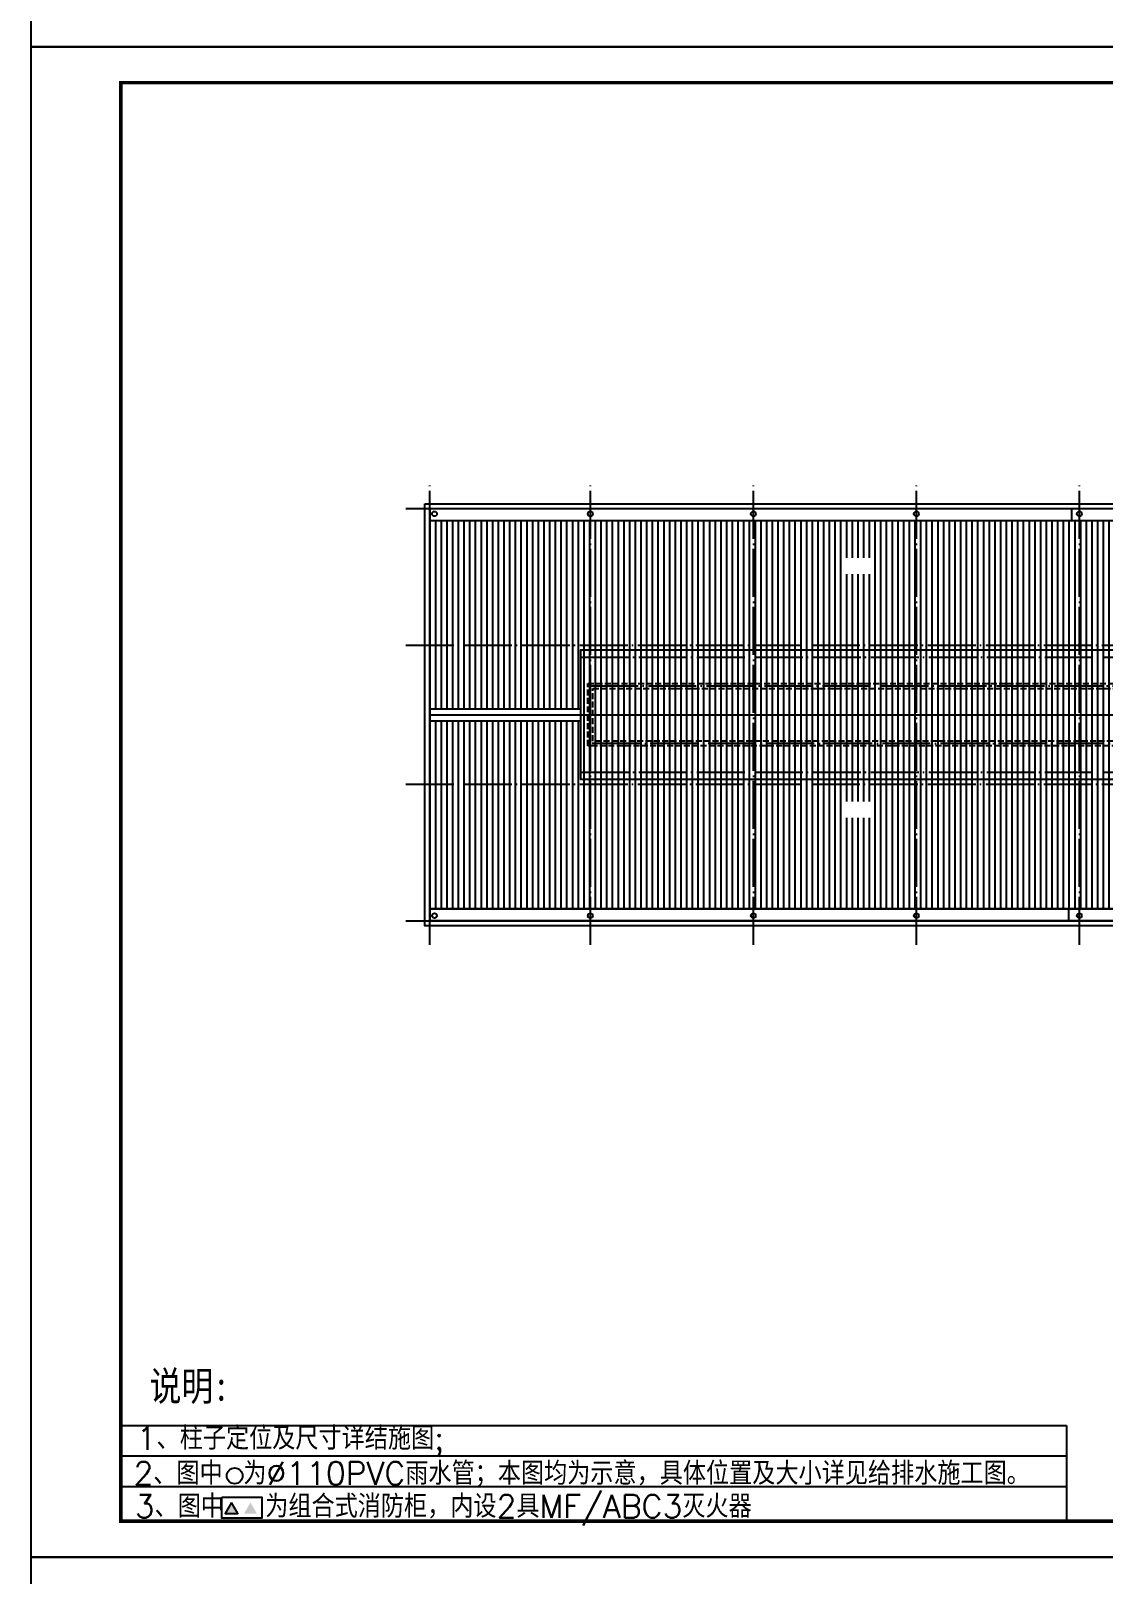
# Model space of a CAD drawing. Extents: x -21908402 to 2165534, y 88493 to 5079726.
# Drawn here: x 1972434 to 2017165, y 213780 to 278153 of the extents above; entities that cross this region are included whole.
import ezdxf

# ---------------------------------------------------------------- set-up
doc = ezdxf.new("R2010")
doc.units = 0
doc.header["$LTSCALE"] = 1000
doc.linetypes.add('DASH', pattern=[0.35, 0.25, -0.1])
doc.linetypes.add('DOTE', pattern=[2.42, 2, -0.2, 0.02, -0.2])
for name, color, linetype in [('DOTE', 1, 'DOTE'), ('PUB_TEXT', 7, 'Continuous'), ('PUB_TITLE', 4, 'Continuous'), ('TEXT', 7, 'Continuous'), ('填充', 8, 'Continuous'), ('管道', 3, 'Continuous'), ('虚线浅显', 139, 'Continuous')]:
    doc.layers.add(name, color=color, linetype=linetype)
doc.styles.add('-黑体', font='simhei.ttf', dxfattribs={"width": 0.8})
doc.styles.add('HZTXT', font='txt', dxfattribs={"width": 0.7, "height": 300, "bigfont": 'HZTXT'})
pattern_1 = [(90, (174571.5, 0), (-238.125, 4e-14), [])]

# ---------------------------------------------------------------- blocks, each defined once
blk = doc.blocks.new('GGGDDD')
h = blk.add_hatch(color=2)
h.paths.add_polyline_path([(7839327, -1916416), (7839124, -1916769), (7839531, -1916769)])
h.paths.add_polyline_path([(7838721, -1916416), (7838517, -1916769), (7838925, -1916769)])
at = {"color": 2}
for points in [[(7838405, -1916243), (7839695, -1916243), (7839695, -1916915), (7838405, -1916915)], [(7838721, -1916416), (7838517, -1916769), (7838925, -1916769)]]:
    blk.add_lwpolyline(points, close=True, dxfattribs=at)
at = {"layer": '管道'}
blk.add_ellipse((7838820, -1915560), major_axis=(178, 178), ratio=1, start_param=5.497787, end_param=11.780972, dxfattribs=at)
at = {"layer": '虚线浅显', "linetype": 'Continuous'}
for p, q in [((7835165, -1913944), (7865510, -1913944)), ((7865510, -1913944), (7865510, -1917013)), ((7835165, -1914922), (7865510, -1914922)), ((7835165, -1915901), (7865510, -1915901)), ((7835165, -1915901), (7865510, -1915901))]:
    blk.add_line(p, q, dxfattribs=at)
at = {"layer": 'PUB_TEXT', "color": 3, "style": '-黑体', "width": 0.8}
blk.add_text('说明: ', height=937.1, dxfattribs=at).set_placement((7836089, -1913147))
at = {"layer": 'TEXT', "style": 'HZTXT', "width": 1.01}
for s, p in [('1、柱子定位及尺寸详结施图;', (7835677, -1914721)), ('2、图中 为%%C110PVC雨水管；本图均为示意，具体位置及大小详见给排水施工图。 ', (7835573, -1915847)), ('3、图中  为组合式消防柜，内设2具MF/ABC3灭火器', (7835614, -1916905))]:
    blk.add_text(s, height=735, dxfattribs=at).set_placement(p)

msp = doc.modelspace()

# ---------------------------------------------------------------- hatches: boundary and pattern name
h = msp.add_hatch()
h.set_pattern_fill('ANSI31', color=252, scale=150, angle=45, style=0)
h.set_pattern_definition(pattern_1)
h.paths.add_polyline_path([(2036974, 252328), (2036974, 249878), (2043274, 249878), (2043274, 257728), (1989074, 257728), (1989074, 249878), (1995374, 249878), (1995374, 252328)])
h.paths.add_polyline_path([(1995374, 246928), (1995374, 249378), (1989074, 249378), (1989074, 241528), (2043274, 241528), (2043274, 249378), (2036974, 249378), (2036974, 246928)])
edge = h.paths.add_edge_path(flags=16)
edge.add_line((2006464, 255497), (2007602, 255497))
edge.add_line((2007602, 255497), (2007602, 256166))
edge.add_line((2007602, 256166), (2006464, 256166))
edge.add_line((2006464, 256166), (2006464, 255497))
edge.add_line((2007033, 253306), (2007033, 256267))
edge.add_line((2007033, 256267), (2007033, 256717))
edge = h.paths.add_edge_path(flags=16)
edge.add_line((2035546, 253254), (2036685, 253254))
edge.add_line((2036685, 253254), (2036685, 253923))
edge.add_line((2036685, 253923), (2035546, 253923))
edge.add_line((2035546, 253923), (2035546, 253254))
edge.add_line((2036115, 253969), (2036115, 256267))
edge.add_line((2036115, 256267), (2036115, 256717))
edge = h.paths.add_edge_path(flags=16)
edge.add_line((2006464, 245332), (2007602, 245332))
edge.add_line((2007602, 245332), (2007602, 246002))
edge.add_line((2007602, 246002), (2006464, 246002))
edge.add_line((2006464, 246002), (2006464, 245332))
edge.add_line((2007033, 245286), (2007033, 242988))
edge.add_line((2007033, 242988), (2007033, 242538))
edge = h.paths.add_edge_path(flags=16)
edge.add_line((2035546, 245332), (2036685, 245332))
edge.add_line((2036685, 245332), (2036685, 246002))
edge.add_line((2036685, 246002), (2035546, 246002))
edge.add_line((2035546, 246002), (2035546, 245332))
edge.add_line((2036115, 245286), (2036115, 242988))
edge.add_line((2036115, 242988), (2036115, 242538))
h = msp.add_hatch()
h.set_pattern_fill('ANSI31', color=250, scale=150, angle=45, style=0)
h.set_pattern_definition(pattern_1)
h.paths.add_polyline_path([(1995374, 252328), (2036974, 252328), (2036974, 246928), (1995374, 246928)])

# ---------------------------------------------------------------- linework, layer by layer
for p, q in [((1989074, 258228), (2043274, 258228)), ((1989074, 241028), (1989074, 258228)), ((1989074, 258228), (1989074, 241028)), ((1989074, 257728), (2043274, 257728)), ((1989074, 249878), (1995374, 249878)), ((1989074, 249628), (2043274, 249628)), ((1989074, 249378), (1995374, 249378)), ((2043274, 241528), (1989074, 241528)), ((1989074, 241528), (2043274, 241528)), ((2043274, 241028), (1989074, 241028)), ((1989074, 241028), (2043274, 241028))]:
    msp.add_line(p, q)
for points in [[(1988874, 258428), (2043474, 258428), (2043474, 240828), (1988874, 240828)], [(2036974, 246928), (1995374, 246928), (1995374, 252328), (2036974, 252328)], [(1995374, 252328), (2036974, 252328), (2036974, 246928), (1995374, 246928)]]:
    msp.add_lwpolyline(points, close=True)
for points in [[(2015863, 257728), (2015863, 258228)], [(2015724, 241528), (2015724, 241028)]]:
    msp.add_lwpolyline(points)
for centre in [(1989273, 258009), (1995774, 258009), (2002574, 258009), (2009374, 258009), (2016174, 258009), (1989273, 241246), (1995774, 241246), (2002574, 241246), (2009374, 241246), (2016174, 241246)]:
    msp.add_circle(centre, 100)
at = {"layer": 'DOTE'}
for p, q in [((1989074, 240028), (1989074, 259228)), ((1995774, 240028), (1995774, 259228)), ((2002574, 240028), (2002574, 259228)), ((2009374, 240028), (2009374, 259228)), ((2016174, 240028), (2016174, 259228)), ((1988074, 258228), (2044274, 258228)), ((1988074, 252528), (2044274, 252528)), ((1995374, 252028), (2036706, 252028)), ((1995374, 247228), (2036974, 247228)), ((1988074, 246728), (2044274, 246728)), ((1988074, 241028), (2044274, 241028))]:
    msp.add_line(p, q, dxfattribs=at)
msp.add_lwpolyline([(1995774, 250828), (2036574, 250828), (2036574, 248428), (1995774, 248428)], close=True, dxfattribs=at)
at = {"layer": 'PUB_TITLE'}
for points in [[(1972434, 277493), (2061534, 277493), (2061534, 340493), (1972434, 340493)], [(1972434, 214493), (2061534, 214493), (2061534, 277493), (1972434, 277493)], [(1972434, 151493), (2061534, 151493), (2061534, 214493), (1972434, 214493)]]:
    msp.add_lwpolyline(points, close=True, dxfattribs=at)
at = {"layer": 'PUB_TITLE', "const_width": 150}
msp.add_lwpolyline([(1976184, 215993), (2060034, 215993), (2060034, 275993), (1976184, 275993)], close=True, dxfattribs=at)
at = {"layer": '填充', "color": 3, "linetype": 'DASH'}
for points in [[(1995674, 250928), (2036674, 250928), (2036674, 248328), (1995674, 248328)], [(1995874, 250728), (2036474, 250728), (2036474, 248528), (1995874, 248528)]]:
    msp.add_lwpolyline(points, close=True, dxfattribs=at)

# ---------------------------------------------------------------- block references
at = {"xscale": 1.300000000745058, "yscale": 1.300000000046566, "zscale": 1.3}
msp.add_blockref('GGGDDD', (-8209530, 2708109), dxfattribs=at)

doc.saveas('drawing.dxf')
